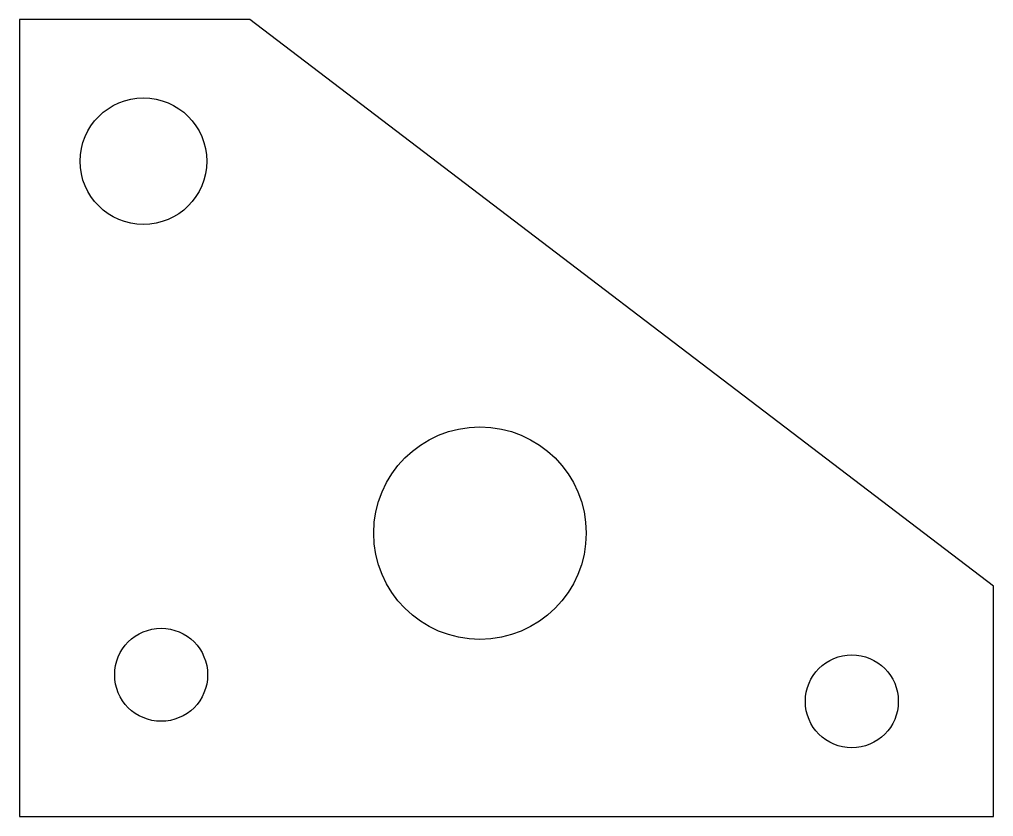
# Model space of a CAD drawing. Header units: metres. Extents: x 0 to 110, y 0 to 90.
import ezdxf

# ---------------------------------------------------------------- set-up
doc = ezdxf.new("R2010")
doc.units = ezdxf.units.M

msp = doc.modelspace()

# ---------------------------------------------------------------- linework, layer by layer
at = {"layer": 'CORTE'}
for p, q in [((26, 90), (0, 90)), ((0, 90), (0, 0)), ((110, 26), (26, 90)), ((110, 0), (110, 26)), ((0, 0), (110, 0))]:
    msp.add_line(p, q, dxfattribs=at)
for centre, radius in [((14, 74), 7.15), ((52, 32), 12), ((16, 16), 5.25), ((94, 13), 5.25)]:
    msp.add_circle(centre, radius, dxfattribs=at)

doc.saveas('drawing.dxf')
